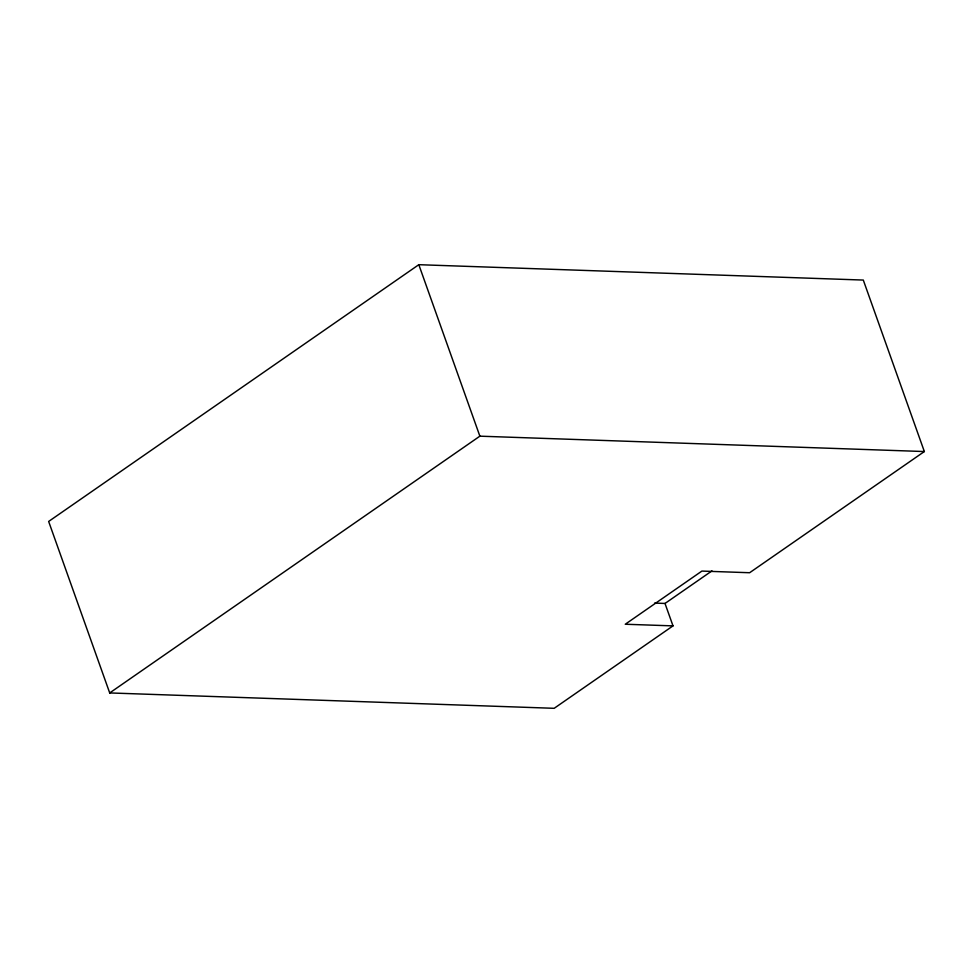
<?xml version="1.0" encoding="UTF-8"?>
<svg xmlns="http://www.w3.org/2000/svg" width="973" height="973" viewBox="0 0 973 973"><rect width="100%" height="100%" fill="white"/><g stroke="black" fill="none" stroke-linecap="round" stroke-linejoin="round"><path stroke-width="1.46" d="M673 625.882L625.262 624.24L701.898 571.078L749.636 572.732L924.35 451.545L863.294 280.066L418.816 264.692L48.65 521.455L109.706 692.934L554.184 708.308L673 625.882L665.009 603.455L654.574 603.09M109.706 692.934L479.871 436.172L924.35 451.545M665.009 603.455L711.981 570.871M418.816 264.692L479.871 436.172"/></g></svg>
